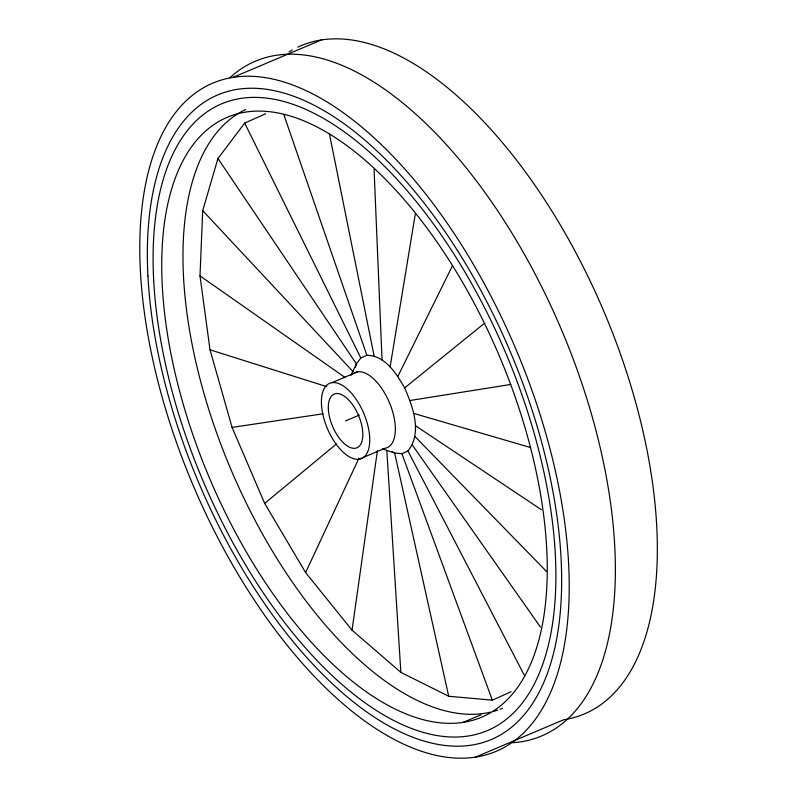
<?xml version="1.0" encoding="UTF-8"?>
<svg xmlns="http://www.w3.org/2000/svg" width="797" height="797" viewBox="0 0 797 797"><rect width="100%" height="100%" fill="white"/><g stroke="black" fill="none" stroke-linecap="round" stroke-linejoin="round"><path stroke-width="1.2" d="M511.106 691.766L492.337 700.164L448.711 696.249L400.861 672.379L352.045 630.188L305.6 572.545L264.674 503.385L232.076 427.411L210.01 349.803L199.997 275.862L202.707 210.617L217.95 158.513L244.699 123.097L265.68 113.712M382.48 448.95L394.664 453.025L401.897 453.682L407.934 450.972C422.51 432.821 412.936 406.839 404.627 387.91C396.478 373.673 385.26 355.532 366.869 355.283L360.832 357.983L356.398 363.86L350.899 375.347M352.045 630.188L377.409 450.684M390.132 366.889L415.367 213.576M355.442 367.098L356.398 363.86L217.95 158.513M305.6 572.545L358.909 458.285M397.842 376.443L452.557 265.491M264.674 503.385L336.404 444.009M404.627 387.91L483.719 323.891M233.382 77.229L321.609 39.85M331.941 382.66L357.554 371.81M345.559 420.926L359.218 415.137M359.178 459.192A40.846 19.716 67 0 0 356.03 399.118A40.846 19.716 67 0 0 321.48 404.468A40.846 19.716 67 0 0 359.178 459.192L384.792 448.342A40.846 19.716 67 0 0 389.175 402.027A40.846 19.716 67 0 0 352.852 373.913M463.017 722.401A325.804 157.258 67 0 0 437.852 243.264A325.804 157.258 67 0 0 162.279 285.894A325.804 157.258 67 0 0 463.017 722.401L480.99 714.789M475.391 757.15A362.894 175.161 67 0 0 447.356 223.459A362.894 175.161 67 0 0 140.402 270.95A362.894 175.161 67 0 0 475.391 757.15L563.618 719.771A362.894 175.161 67 0 0 610.841 328.424A362.894 175.161 67 0 0 297.819 47.123M410.027 400.512L510.708 384.453M232.076 427.411L323.074 413.782M413.693 413.384L530.174 447.436M210.01 349.803L326.77 386.645M391.686 451.54L394.664 453.025L448.711 696.249M415.347 425.648L541.442 509.741M199.997 275.862L345.29 377.629M414.898 436.467L546.523 571.479M202.707 210.617L353.011 371.591M412.368 445.105L540.486 627.1M407.934 450.972L524.187 675.039M244.699 123.097L360.832 357.983M401.897 453.682L492.337 700.164M283.961 115.007L366.869 355.283M329.43 133.896L374.102 355.93M386.804 450.315L400.861 672.379M374.062 169.243L382.042 359.885M229.845 77.767A366.49 176.894 67 0 1 560.968 328.513A366.49 176.894 67 0 1 512.63 742.714M502.469 708.284A325.804 157.258 67 0 1 500.147 709.21M497.786 710.057A325.804 157.258 67 0 1 492.984 711.532M490.544 712.149A325.804 157.258 67 0 1 227.165 460.437A325.804 157.258 67 0 1 245.546 109.548M289.052 51.925A362.894 175.161 67 0 1 292.28 50.002M328.354 409.17A29.18 14.087 67 0 0 355.293 448.253A29.18 14.087 67 0 0 353.041 405.354A29.18 14.087 67 0 0 328.354 409.17M153.672 280.016A340.389 164.302 67 0 0 467.889 736.059A340.389 164.302 67 0 0 441.598 235.484A340.389 164.302 67 0 0 153.672 280.016M147.943 276.101A350.112 168.994 67 0 0 471.127 745.175A350.112 168.994 67 0 0 444.088 230.283A350.112 168.994 67 0 0 147.943 276.101"/></g></svg>
